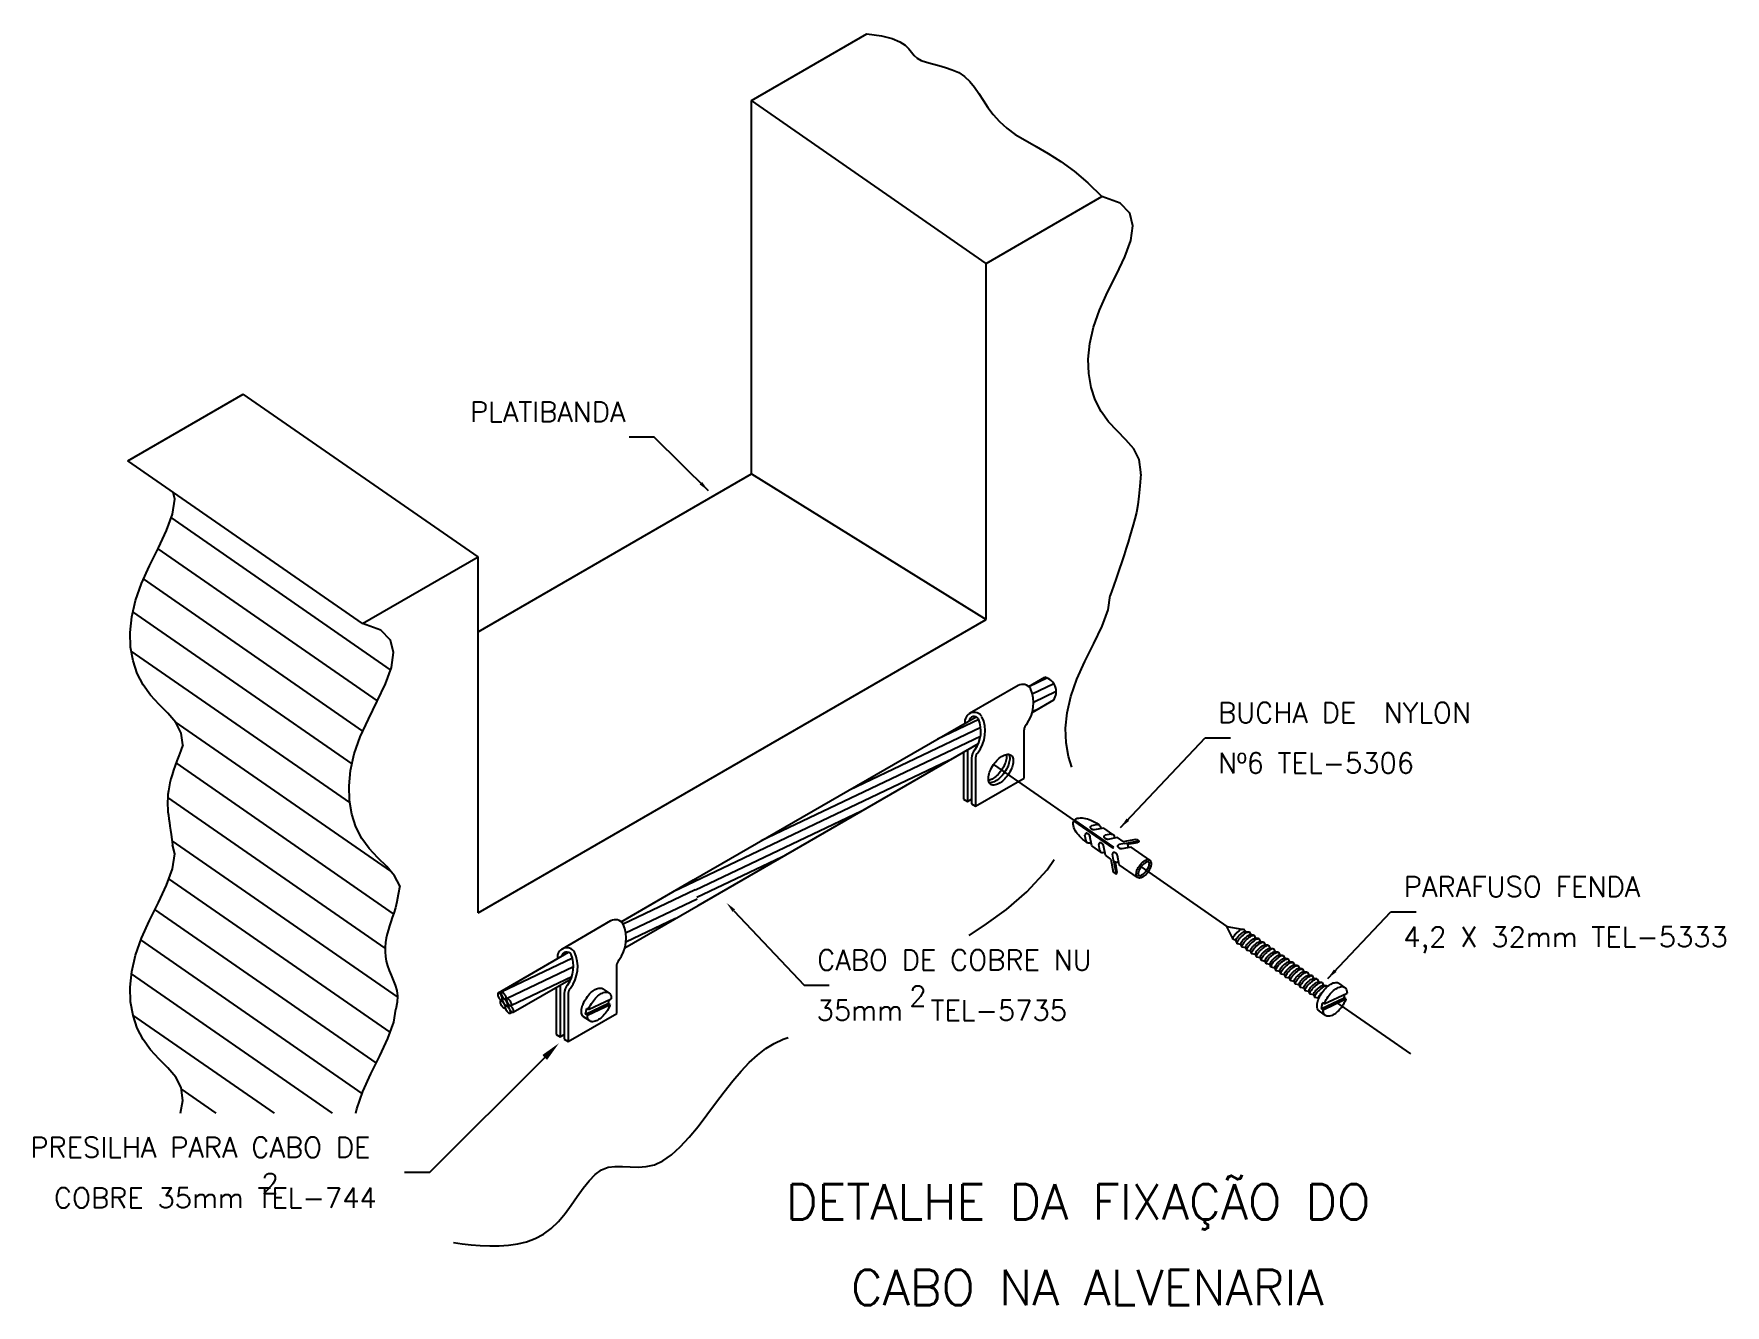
# Model space of a CAD drawing. Header units: millimetres. Extents: x -5948.8 to -5932, y -4702.7 to -4690.
import ezdxf
from ezdxf.enums import TextEntityAlignment as Align

# ---------------------------------------------------------------- set-up
doc = ezdxf.new("R2010")
doc.units = ezdxf.units.MM
doc.header["$LTSCALE"] = 10
doc.linetypes.add('DASHDOT', pattern=[1, 0.5, -0.25, 0, -0.25])
doc.layers.add('Termotécnica', color=7, linetype='Continuous')
doc.styles.add('r140', font='romans.shx')
doc.styles.add('r80', font='romans.shx')

msp = doc.modelspace()

# ---------------------------------------------------------------- linework, layer by layer
at = {"layer": 'Termotécnica', "color": 2}
for p, q in [((-5941.66, -4690.696), (-5940.512, -4690.033)), ((-5939.328, -4692.312), (-5941.66, -4690.696)), ((-5941.66, -4694.402), (-5941.66, -4690.696)), ((-5939.328, -4692.312), (-5938.18, -4691.649)), ((-5939.328, -4695.848), (-5939.328, -4692.312)), ((-5947.854, -4694.271), (-5946.706, -4693.609)), ((-5944.374, -4695.225), (-5946.706, -4693.609)), ((-5942.625, -4694.037), (-5942.875, -4694.037)), ((-5942.087, -4694.57), (-5942.625, -4694.037)), ((-5945.522, -4695.888), (-5947.854, -4694.271)), ((-5944.374, -4695.969), (-5941.66, -4694.402)), ((-5941.66, -4694.402), (-5939.328, -4695.848)), ((-5945.522, -4695.888), (-5944.374, -4695.225)), ((-5944.374, -4698.761), (-5944.374, -4695.225)), ((-5944.374, -4698.761), (-5939.328, -4695.848)), ((-5939.012, -4696.504), (-5939.494, -4696.782)), ((-5938.906, -4696.513), (-5938.745, -4696.42)), ((-5938.871, -4696.771), (-5938.657, -4696.647)), ((-5942.235, -4698.434), (-5939.429, -4696.815)), ((-5942.189, -4698.687), (-5939.405, -4697.079)), ((-5938.952, -4697.422), (-5938.952, -4696.942)), ((-5937.993, -4697.913), (-5937.152, -4697.023)), ((-5937.152, -4697.023), (-5936.902, -4697.023)), ((-5939.554, -4697.164), (-5939.554, -4697.631)), ((-5939.514, -4697.141), (-5939.514, -4697.655)), ((-5939.474, -4697.225), (-5939.474, -4697.678)), ((-5939.434, -4697.22), (-5939.434, -4697.701)), ((-5939.434, -4697.701), (-5938.952, -4697.422)), ((-5939.554, -4697.631), (-5939.514, -4697.655)), ((-5939.514, -4697.655), (-5939.474, -4697.631)), ((-5939.474, -4697.678), (-5939.434, -4697.701)), ((-5938.458, -4697.849), (-5938.071, -4698.117)), ((-5938.451, -4697.839), (-5938.064, -4698.108)), ((-5938.221, -4697.884), (-5938.282, -4697.895)), ((-5938.16, -4697.92), (-5938.255, -4697.937)), ((-5938.069, -4697.983), (-5938.16, -4697.92)), ((-5938.336, -4698.049), (-5938.347, -4697.988)), ((-5938.28, -4698.094), (-5938.298, -4697.999)), ((-5938.19, -4698.157), (-5938.28, -4698.094)), ((-5938.2, -4698.143), (-5938.211, -4698.083)), ((-5938.145, -4698.188), (-5938.162, -4698.093)), ((-5938.086, -4697.978), (-5938.146, -4697.989)), ((-5938.024, -4698.014), (-5938.119, -4698.031)), ((-5937.969, -4698.052), (-5938.024, -4698.014)), ((-5937.95, -4698.072), (-5938.01, -4698.083)), ((-5937.969, -4698.052), (-5937.838, -4698.028)), ((-5937.95, -4698.072), (-5937.811, -4698.047)), ((-5937.929, -4698.08), (-5937.824, -4698.061)), ((-5937.838, -4698.028), (-5937.811, -4698.047)), ((-5938.09, -4698.226), (-5938.145, -4698.188)), ((-5938.09, -4698.226), (-5938.066, -4698.357)), ((-5938.064, -4698.237), (-5938.075, -4698.177)), ((-5938.071, -4698.117), (-5938.064, -4698.108)), ((-5938.064, -4698.237), (-5938.039, -4698.376)), ((-5938.049, -4698.253), (-5938.03, -4698.359)), ((-5938.008, -4698.283), (-5938.025, -4698.19)), ((-5937.887, -4698.109), (-5937.98, -4698.125)), ((-5937.704, -4698.236), (-5937.887, -4698.109)), ((-5938.066, -4698.357), (-5938.039, -4698.376)), ((-5937.824, -4698.41), (-5938.008, -4698.283)), ((-5942.953, -4698.849), (-5942.235, -4698.434)), ((-5942.917, -4699.107), (-5942.189, -4698.687)), ((-5941.834, -4698.739), (-5941.136, -4699.479)), ((-5935.935, -4699.412), (-5935.309, -4698.75)), ((-5935.309, -4698.75), (-5935.059, -4698.75)), ((-5943.058, -4698.841), (-5943.54, -4699.12)), ((-5936.938, -4698.896), (-5936.788, -4698.923)), ((-5936.88, -4699.015), (-5936.938, -4698.896)), ((-5936.756, -4698.944), (-5936.773, -4698.923)), ((-5936.849, -4699.036), (-5936.878, -4699.022)), ((-5936.837, -4699.062), (-5936.847, -4699.041)), ((-5936.798, -4699.075), (-5936.835, -4699.067)), ((-5936.789, -4699.095), (-5936.798, -4699.075)), ((-5936.749, -4699.108), (-5936.787, -4699.101)), ((-5936.747, -4698.946), (-5936.724, -4698.95)), ((-5936.697, -4698.98), (-5936.712, -4698.952)), ((-5936.673, -4698.983), (-5936.697, -4698.98)), ((-5936.649, -4699.014), (-5936.664, -4698.985)), ((-5936.625, -4699.016), (-5936.649, -4699.014)), ((-5936.601, -4699.047), (-5936.616, -4699.019)), ((-5936.576, -4699.05), (-5936.601, -4699.047)), ((-5936.553, -4699.081), (-5936.568, -4699.052)), ((-5936.528, -4699.083), (-5936.553, -4699.081)), ((-5936.505, -4699.114), (-5936.52, -4699.086)), ((-5944.173, -4699.554), (-5943.477, -4699.152)), ((-5936.741, -4699.128), (-5936.749, -4699.108)), ((-5936.701, -4699.142), (-5936.738, -4699.134)), ((-5936.692, -4699.161), (-5936.701, -4699.142)), ((-5936.653, -4699.175), (-5936.69, -4699.168)), ((-5936.644, -4699.195), (-5936.653, -4699.175)), ((-5936.605, -4699.208), (-5936.642, -4699.201)), ((-5936.596, -4699.228), (-5936.605, -4699.208)), ((-5936.557, -4699.242), (-5936.594, -4699.234)), ((-5936.548, -4699.262), (-5936.557, -4699.242)), ((-5936.508, -4699.275), (-5936.546, -4699.268)), ((-5936.48, -4699.117), (-5936.505, -4699.114)), ((-5936.456, -4699.147), (-5936.471, -4699.119)), ((-5936.432, -4699.15), (-5936.456, -4699.147)), ((-5936.408, -4699.181), (-5936.423, -4699.152)), ((-5936.384, -4699.183), (-5936.408, -4699.181)), ((-5936.36, -4699.214), (-5936.375, -4699.186)), ((-5936.335, -4699.217), (-5936.36, -4699.214)), ((-5936.312, -4699.248), (-5936.327, -4699.219)), ((-5936.287, -4699.25), (-5936.312, -4699.248)), ((-5936.264, -4699.281), (-5936.279, -4699.253)), ((-5944.026, -4699.747), (-5943.451, -4699.415)), ((-5942.998, -4699.76), (-5942.998, -4699.279)), ((-5936.5, -4699.295), (-5936.508, -4699.275)), ((-5936.46, -4699.309), (-5936.497, -4699.301)), ((-5936.452, -4699.328), (-5936.46, -4699.309)), ((-5936.412, -4699.342), (-5936.449, -4699.335)), ((-5936.403, -4699.362), (-5936.412, -4699.342)), ((-5936.364, -4699.375), (-5936.401, -4699.368)), ((-5936.355, -4699.395), (-5936.364, -4699.375)), ((-5936.316, -4699.409), (-5936.353, -4699.401)), ((-5936.307, -4699.429), (-5936.316, -4699.409)), ((-5936.268, -4699.442), (-5936.305, -4699.435)), ((-5936.239, -4699.284), (-5936.264, -4699.281)), ((-5936.215, -4699.314), (-5936.23, -4699.286)), ((-5936.191, -4699.317), (-5936.215, -4699.314)), ((-5936.167, -4699.348), (-5936.182, -4699.319)), ((-5936.143, -4699.35), (-5936.167, -4699.348)), ((-5936.119, -4699.381), (-5936.134, -4699.353)), ((-5936.094, -4699.384), (-5936.119, -4699.381)), ((-5936.071, -4699.415), (-5936.086, -4699.386)), ((-5936.046, -4699.417), (-5936.071, -4699.415)), ((-5936.023, -4699.448), (-5936.038, -4699.42)), ((-5944.129, -4699.612), (-5944.121, -4699.608)), ((-5943.6, -4699.501), (-5943.6, -4699.969)), ((-5943.56, -4699.478), (-5943.56, -4699.992)), ((-5943.52, -4699.562), (-5943.52, -4700.015)), ((-5943.48, -4699.557), (-5943.48, -4700.038)), ((-5943.073, -4699.556), (-5943.133, -4699.515)), ((-5941.136, -4699.479), (-5940.886, -4699.479)), ((-5936.259, -4699.462), (-5936.268, -4699.442)), ((-5936.219, -4699.476), (-5936.256, -4699.468)), ((-5936.211, -4699.495), (-5936.219, -4699.476)), ((-5936.171, -4699.509), (-5936.208, -4699.502)), ((-5936.162, -4699.529), (-5936.171, -4699.509)), ((-5936.123, -4699.542), (-5936.16, -4699.535)), ((-5936.114, -4699.562), (-5936.123, -4699.542)), ((-5936.075, -4699.576), (-5936.112, -4699.568)), ((-5936.066, -4699.596), (-5936.075, -4699.576)), ((-5936.027, -4699.609), (-5936.064, -4699.602)), ((-5935.998, -4699.451), (-5936.023, -4699.448)), ((-5935.999, -4699.71), (-5935.773, -4699.603)), ((-5935.974, -4699.481), (-5935.989, -4699.453)), ((-5935.95, -4699.484), (-5935.974, -4699.481)), ((-5935.971, -4699.665), (-5935.745, -4699.558)), ((-5935.767, -4699.501), (-5935.826, -4699.46)), ((-5935.773, -4699.603), (-5935.766, -4699.568)), ((-5935.755, -4699.615), (-5935.773, -4699.603)), ((-5944.152, -4699.635), (-5944.144, -4699.63)), ((-5944.135, -4699.625), (-5944.133, -4699.624)), ((-5944.116, -4699.614), (-5944.115, -4699.613)), ((-5944.101, -4699.685), (-5944.095, -4699.682)), ((-5944.099, -4699.618), (-5944.089, -4699.613)), ((-5944.084, -4699.683), (-5944.068, -4699.673)), ((-5944.056, -4699.756), (-5944.038, -4699.745)), ((-5943.48, -4700.038), (-5942.998, -4699.76)), ((-5943.306, -4699.765), (-5943.079, -4699.658)), ((-5943.306, -4699.765), (-5943.295, -4699.708)), ((-5943.289, -4699.777), (-5943.306, -4699.765)), ((-5943.278, -4699.72), (-5943.295, -4699.708)), ((-5943.289, -4699.777), (-5943.062, -4699.67)), ((-5943.278, -4699.72), (-5943.051, -4699.613)), ((-5943.079, -4699.658), (-5943.073, -4699.623)), ((-5943.062, -4699.67), (-5943.079, -4699.658)), ((-5935.96, -4699.779), (-5936.019, -4699.738)), ((-5935.999, -4699.71), (-5935.988, -4699.653)), ((-5935.982, -4699.722), (-5935.999, -4699.71)), ((-5935.971, -4699.665), (-5935.988, -4699.653)), ((-5935.982, -4699.722), (-5935.755, -4699.615)), ((-5943.266, -4699.834), (-5943.326, -4699.793)), ((-5943.6, -4699.969), (-5943.56, -4699.992)), ((-5943.56, -4699.992), (-5943.52, -4699.969)), ((-5943.52, -4700.015), (-5943.48, -4700.038)), ((-5944.856, -4701.339), (-5943.712, -4700.196)), ((-5944.856, -4701.339), (-5945.106, -4701.339))]:
    msp.add_line(p, q, dxfattribs=at)
at = {"layer": 'Termotécnica', "color": 1}
for p, q in [((-5945.243, -4696.346), (-5947.421, -4694.836)), ((-5945.374, -4696.655), (-5947.553, -4695.145)), ((-5945.518, -4696.956), (-5947.697, -4695.445)), ((-5945.626, -4697.281), (-5947.802, -4695.773)), ((-5945.648, -4697.666), (-5947.818, -4696.162)), ((-5938.721, -4696.428), (-5938.904, -4696.515)), ((-5938.655, -4696.486), (-5938.87, -4696.588)), ((-5938.632, -4696.564), (-5938.859, -4696.671)), ((-5938.826, -4696.745), (-5938.87, -4696.766)), ((-5945.242, -4698.348), (-5947.381, -4696.865)), ((-5939.382, -4696.921), (-5940.687, -4697.541)), ((-5939.402, -4696.841), (-5939.813, -4697.036)), ((-5939.385, -4697.011), (-5941.562, -4698.046)), ((-5939.7, -4697.249), (-5942.436, -4698.551)), ((-5945.213, -4698.769), (-5947.372, -4697.271)), ((-5945.297, -4699.111), (-5947.456, -4697.614)), ((-5940.574, -4697.754), (-5942.216, -4698.535)), ((-5945.175, -4699.595), (-5947.413, -4698.044)), ((-5941.358, -4698.207), (-5942.203, -4698.609)), ((-5945.247, -4699.946), (-5947.445, -4698.422)), ((-5942.217, -4698.533), (-5942.933, -4698.873)), ((-5945.385, -4700.25), (-5947.583, -4698.726)), ((-5942.2, -4698.624), (-5942.909, -4698.961)), ((-5942.415, -4698.817), (-5942.907, -4699.051)), ((-5945.526, -4700.553), (-5947.724, -4699.029)), ((-5943.437, -4699.212), (-5944.144, -4699.548)), ((-5945.82, -4700.749), (-5947.816, -4699.366)), ((-5943.427, -4699.298), (-5944.086, -4699.612)), ((-5943.443, -4699.396), (-5944.041, -4699.68)), ((-5946.397, -4700.749), (-5947.802, -4699.775)), ((-5946.975, -4700.749), (-5947.322, -4700.509))]:
    msp.add_line(p, q, dxfattribs=at)
at = {"layer": 'Termotécnica', "color": 1, "linetype": 'DASHDOT'}
for p, q in [((-5939.256, -4697.289), (-5938.455, -4697.844)), ((-5937.79, -4698.305), (-5936.938, -4698.896)), ((-5935.858, -4699.644), (-5935.116, -4700.159))]:
    msp.add_line(p, q, dxfattribs=at)
at = {"layer": 'Termotécnica', "color": 2}
for points in [[(-5940.512, -4690.033), (-5940.368, -4690.053), (-5940.261, -4690.08), (-5940.186, -4690.111), (-5940.133, -4690.145), (-5940.097, -4690.181), (-5940.071, -4690.215), (-5940.045, -4690.247), (-5940.015, -4690.275), (-5939.973, -4690.297), (-5939.921, -4690.315), (-5939.862, -4690.331), (-5939.798, -4690.348), (-5939.731, -4690.366), (-5939.665, -4690.389), (-5939.601, -4690.418), (-5939.543, -4690.457), (-5939.492, -4690.505), (-5939.445, -4690.562), (-5939.402, -4690.625), (-5939.358, -4690.693), (-5939.311, -4690.764), (-5939.258, -4690.835), (-5939.197, -4690.904), (-5939.124, -4690.97), (-5939.039, -4691.031), (-5938.941, -4691.09), (-5938.832, -4691.152), (-5938.714, -4691.221), (-5938.588, -4691.301), (-5938.456, -4691.396), (-5938.32, -4691.511), (-5938.18, -4691.649)], [(-5937.794, -4694.404), (-5937.791, -4694.386), (-5937.808, -4694.259), (-5937.862, -4694.154), (-5937.94, -4694.063), (-5938.028, -4693.976), (-5938.114, -4693.885), (-5938.187, -4693.783), (-5938.245, -4693.668), (-5938.287, -4693.543), (-5938.31, -4693.407), (-5938.314, -4693.262), (-5938.299, -4693.108), (-5938.262, -4692.945), (-5938.203, -4692.775), (-5938.123, -4692.598), (-5938.034, -4692.421), (-5937.953, -4692.248), (-5937.893, -4692.086), (-5937.871, -4691.939), (-5937.901, -4691.813), (-5937.999, -4691.715), (-5938.18, -4691.649)], [(-5937.794, -4694.404), (-5937.802, -4694.523), (-5937.812, -4694.624), (-5937.823, -4694.71), (-5937.837, -4694.785), (-5937.851, -4694.85), (-5937.867, -4694.909), (-5937.884, -4694.965), (-5937.901, -4695.021), (-5937.919, -4695.079), (-5937.939, -4695.141), (-5937.959, -4695.206), (-5937.981, -4695.276), (-5938.006, -4695.351), (-5938.033, -4695.431), (-5938.063, -4695.516), (-5938.097, -4695.608)], [(-5947.307, -4697.092), (-5947.323, -4696.975), (-5947.377, -4696.87), (-5947.455, -4696.778), (-5947.543, -4696.691), (-5947.629, -4696.6), (-5947.702, -4696.498), (-5947.76, -4696.384), (-5947.801, -4696.259), (-5947.825, -4696.123), (-5947.829, -4695.977), (-5947.814, -4695.823), (-5947.777, -4695.66), (-5947.717, -4695.49), (-5947.637, -4695.314), (-5947.549, -4695.136), (-5947.468, -4694.964), (-5947.408, -4694.801), (-5947.386, -4694.654), (-5947.403, -4694.584)], [(-5938.477, -4697.313), (-5938.511, -4697.209), (-5938.535, -4697.074), (-5938.539, -4696.928), (-5938.524, -4696.774), (-5938.487, -4696.611), (-5938.427, -4696.441), (-5938.347, -4696.264), (-5938.259, -4696.087), (-5938.178, -4695.914), (-5938.118, -4695.752), (-5938.097, -4695.608)], [(-5945.153, -4698.493), (-5945.204, -4698.393), (-5945.281, -4698.301), (-5945.369, -4698.214), (-5945.456, -4698.123), (-5945.529, -4698.021), (-5945.587, -4697.907), (-5945.628, -4697.782), (-5945.652, -4697.646), (-5945.656, -4697.5), (-5945.641, -4697.346), (-5945.604, -4697.183), (-5945.544, -4697.013), (-5945.464, -4696.837), (-5945.376, -4696.659), (-5945.295, -4696.487), (-5945.235, -4696.324), (-5945.213, -4696.177), (-5945.243, -4696.052), (-5945.341, -4695.953), (-5945.522, -4695.888)], [(-5947.307, -4697.092), (-5947.327, -4697.148), (-5947.347, -4697.201), (-5947.365, -4697.251), (-5947.382, -4697.299), (-5947.398, -4697.345), (-5947.412, -4697.389), (-5947.425, -4697.431), (-5947.435, -4697.471), (-5947.443, -4697.51), (-5947.45, -4697.548), (-5947.454, -4697.585), (-5947.457, -4697.621), (-5947.458, -4697.656), (-5947.458, -4697.69), (-5947.456, -4697.725), (-5947.454, -4697.758), (-5947.45, -4697.792), (-5947.445, -4697.827), (-5947.44, -4697.862), (-5947.434, -4697.9), (-5947.428, -4697.94), (-5947.421, -4697.984), (-5947.415, -4698.032), (-5947.408, -4698.085)], [(-5938.251, -4697.937), (-5938.254, -4697.937), (-5938.256, -4697.937), (-5938.258, -4697.937), (-5938.26, -4697.937), (-5938.262, -4697.937), (-5938.263, -4697.936), (-5938.264, -4697.936), (-5938.265, -4697.936), (-5938.267, -4697.936), (-5938.267, -4697.935), (-5938.268, -4697.935), (-5938.269, -4697.935), (-5938.27, -4697.935), (-5938.271, -4697.934), (-5938.271, -4697.934), (-5938.272, -4697.934), (-5938.273, -4697.933), (-5938.274, -4697.933), (-5938.275, -4697.933), (-5938.275, -4697.932), (-5938.276, -4697.932), (-5938.277, -4697.931), (-5938.278, -4697.931), (-5938.279, -4697.93), (-5938.279, -4697.929), (-5938.28, -4697.929), (-5938.281, -4697.928), (-5938.282, -4697.928), (-5938.283, -4697.927), (-5938.283, -4697.926), (-5938.284, -4697.925), (-5938.285, -4697.925), (-5938.285, -4697.924), (-5938.286, -4697.923), (-5938.287, -4697.923), (-5938.287, -4697.922), (-5938.288, -4697.921), (-5938.289, -4697.921), (-5938.289, -4697.92), (-5938.29, -4697.92), (-5938.29, -4697.919), (-5938.291, -4697.918), (-5938.291, -4697.917), (-5938.292, -4697.917), (-5938.292, -4697.916), (-5938.292, -4697.915), (-5938.293, -4697.915), (-5938.293, -4697.914), (-5938.293, -4697.913), (-5938.293, -4697.913), (-5938.293, -4697.912), (-5938.293, -4697.912), (-5938.293, -4697.911), (-5938.293, -4697.91), (-5938.293, -4697.91), (-5938.293, -4697.909), (-5938.293, -4697.909), (-5938.293, -4697.908), (-5938.293, -4697.908), (-5938.292, -4697.907), (-5938.292, -4697.906), (-5938.292, -4697.906), (-5938.291, -4697.905), (-5938.291, -4697.904), (-5938.29, -4697.903), (-5938.29, -4697.902), (-5938.289, -4697.901), (-5938.288, -4697.9), (-5938.287, -4697.899), (-5938.286, -4697.898), (-5938.284, -4697.896), (-5938.282, -4697.895)], [(-5947.33, -4700.749), (-5947.305, -4700.623), (-5947.323, -4700.496), (-5947.377, -4700.391), (-5947.455, -4700.299), (-5947.543, -4700.212), (-5947.629, -4700.121), (-5947.702, -4700.019), (-5947.76, -4699.905), (-5947.801, -4699.78), (-5947.825, -4699.644), (-5947.829, -4699.499), (-5947.814, -4699.344), (-5947.777, -4699.181), (-5947.717, -4699.011), (-5947.637, -4698.835), (-5947.549, -4698.658), (-5947.468, -4698.485), (-5947.408, -4698.322), (-5947.386, -4698.175), (-5947.408, -4698.085)], [(-5938.296, -4698.002), (-5938.297, -4697.999), (-5938.298, -4697.997), (-5938.299, -4697.996), (-5938.3, -4697.994), (-5938.3, -4697.993), (-5938.301, -4697.991), (-5938.302, -4697.99), (-5938.302, -4697.989), (-5938.303, -4697.988), (-5938.304, -4697.987), (-5938.304, -4697.987), (-5938.305, -4697.986), (-5938.305, -4697.985), (-5938.306, -4697.985), (-5938.306, -4697.984), (-5938.307, -4697.984), (-5938.307, -4697.983), (-5938.308, -4697.982), (-5938.309, -4697.982), (-5938.309, -4697.981), (-5938.31, -4697.981), (-5938.311, -4697.98), (-5938.312, -4697.979), (-5938.312, -4697.979), (-5938.313, -4697.978), (-5938.314, -4697.978), (-5938.315, -4697.977), (-5938.316, -4697.977), (-5938.317, -4697.976), (-5938.318, -4697.976), (-5938.319, -4697.975), (-5938.32, -4697.975), (-5938.32, -4697.975), (-5938.321, -4697.974), (-5938.322, -4697.974), (-5938.323, -4697.973), (-5938.324, -4697.973), (-5938.325, -4697.973), (-5938.325, -4697.972), (-5938.326, -4697.972), (-5938.327, -4697.972), (-5938.328, -4697.972), (-5938.329, -4697.972), (-5938.33, -4697.971), (-5938.33, -4697.971), (-5938.331, -4697.971), (-5938.332, -4697.971), (-5938.332, -4697.971), (-5938.333, -4697.971), (-5938.334, -4697.971), (-5938.334, -4697.971), (-5938.335, -4697.972), (-5938.336, -4697.972), (-5938.336, -4697.972), (-5938.337, -4697.972), (-5938.337, -4697.973), (-5938.338, -4697.973), (-5938.338, -4697.973), (-5938.339, -4697.974), (-5938.339, -4697.974), (-5938.339, -4697.975), (-5938.34, -4697.975), (-5938.341, -4697.976), (-5938.341, -4697.976), (-5938.342, -4697.977), (-5938.342, -4697.978), (-5938.343, -4697.979), (-5938.344, -4697.98), (-5938.345, -4697.982), (-5938.345, -4697.984), (-5938.346, -4697.986), (-5938.347, -4697.988)], [(-5938.16, -4698.096), (-5938.161, -4698.094), (-5938.162, -4698.092), (-5938.163, -4698.09), (-5938.164, -4698.088), (-5938.165, -4698.087), (-5938.165, -4698.085), (-5938.166, -4698.084), (-5938.167, -4698.083), (-5938.167, -4698.082), (-5938.168, -4698.082), (-5938.168, -4698.081), (-5938.169, -4698.08), (-5938.169, -4698.08), (-5938.17, -4698.079), (-5938.17, -4698.078), (-5938.171, -4698.078), (-5938.172, -4698.077), (-5938.172, -4698.077), (-5938.173, -4698.076), (-5938.174, -4698.075), (-5938.174, -4698.075), (-5938.175, -4698.074), (-5938.176, -4698.074), (-5938.177, -4698.073), (-5938.178, -4698.072), (-5938.178, -4698.072), (-5938.179, -4698.071), (-5938.18, -4698.071), (-5938.181, -4698.071), (-5938.182, -4698.07), (-5938.183, -4698.07), (-5938.184, -4698.069), (-5938.185, -4698.069), (-5938.186, -4698.068), (-5938.186, -4698.068), (-5938.187, -4698.068), (-5938.188, -4698.067), (-5938.189, -4698.067), (-5938.19, -4698.067), (-5938.19, -4698.066), (-5938.191, -4698.066), (-5938.192, -4698.066), (-5938.193, -4698.066), (-5938.194, -4698.065), (-5938.194, -4698.065), (-5938.195, -4698.065), (-5938.196, -4698.065), (-5938.197, -4698.065), (-5938.197, -4698.065), (-5938.198, -4698.065), (-5938.199, -4698.066), (-5938.199, -4698.066), (-5938.2, -4698.066), (-5938.2, -4698.066), (-5938.201, -4698.066), (-5938.201, -4698.067), (-5938.202, -4698.067), (-5938.202, -4698.067), (-5938.203, -4698.068), (-5938.203, -4698.068), (-5938.204, -4698.069), (-5938.204, -4698.069), (-5938.205, -4698.07), (-5938.205, -4698.071), (-5938.206, -4698.071), (-5938.207, -4698.072), (-5938.207, -4698.073), (-5938.208, -4698.075), (-5938.209, -4698.076), (-5938.209, -4698.078), (-5938.21, -4698.08), (-5938.211, -4698.083)], [(-5938.116, -4698.031), (-5938.118, -4698.031), (-5938.12, -4698.031), (-5938.122, -4698.031), (-5938.124, -4698.031), (-5938.126, -4698.031), (-5938.127, -4698.03), (-5938.129, -4698.03), (-5938.13, -4698.03), (-5938.131, -4698.03), (-5938.132, -4698.03), (-5938.133, -4698.029), (-5938.133, -4698.029), (-5938.134, -4698.029), (-5938.135, -4698.029), (-5938.136, -4698.028), (-5938.136, -4698.028), (-5938.137, -4698.028), (-5938.138, -4698.027), (-5938.139, -4698.027), (-5938.14, -4698.026), (-5938.14, -4698.026), (-5938.141, -4698.025), (-5938.142, -4698.025), (-5938.143, -4698.024), (-5938.144, -4698.024), (-5938.144, -4698.023), (-5938.145, -4698.022), (-5938.146, -4698.022), (-5938.147, -4698.021), (-5938.147, -4698.02), (-5938.148, -4698.02), (-5938.149, -4698.019), (-5938.15, -4698.018), (-5938.15, -4698.018), (-5938.151, -4698.017), (-5938.152, -4698.016), (-5938.152, -4698.016), (-5938.153, -4698.015), (-5938.153, -4698.014), (-5938.154, -4698.014), (-5938.155, -4698.013), (-5938.155, -4698.012), (-5938.155, -4698.012), (-5938.156, -4698.011), (-5938.156, -4698.01), (-5938.157, -4698.01), (-5938.157, -4698.009), (-5938.157, -4698.008), (-5938.157, -4698.008), (-5938.157, -4698.007), (-5938.157, -4698.006), (-5938.158, -4698.006), (-5938.158, -4698.005), (-5938.158, -4698.004), (-5938.157, -4698.004), (-5938.157, -4698.003), (-5938.157, -4698.003), (-5938.157, -4698.002), (-5938.157, -4698.002), (-5938.157, -4698.001), (-5938.156, -4698), (-5938.156, -4698), (-5938.156, -4697.999), (-5938.155, -4697.998), (-5938.155, -4697.997), (-5938.154, -4697.996), (-5938.153, -4697.995), (-5938.152, -4697.994), (-5938.151, -4697.993), (-5938.15, -4697.992), (-5938.148, -4697.99), (-5938.146, -4697.989)], [(-5937.98, -4698.125), (-5937.982, -4698.125), (-5937.985, -4698.125), (-5937.987, -4698.125), (-5937.988, -4698.125), (-5937.99, -4698.125), (-5937.991, -4698.125), (-5937.993, -4698.124), (-5937.994, -4698.124), (-5937.995, -4698.124), (-5937.996, -4698.124), (-5937.997, -4698.124), (-5937.998, -4698.123), (-5937.998, -4698.123), (-5937.999, -4698.123), (-5938, -4698.122), (-5938.001, -4698.122), (-5938.001, -4698.122), (-5938.002, -4698.121), (-5938.003, -4698.121), (-5938.004, -4698.12), (-5938.005, -4698.12), (-5938.005, -4698.119), (-5938.006, -4698.119), (-5938.007, -4698.118), (-5938.008, -4698.118), (-5938.009, -4698.117), (-5938.009, -4698.116), (-5938.01, -4698.116), (-5938.011, -4698.115), (-5938.012, -4698.114), (-5938.012, -4698.114), (-5938.013, -4698.113), (-5938.014, -4698.112), (-5938.015, -4698.112), (-5938.015, -4698.111), (-5938.016, -4698.11), (-5938.016, -4698.11), (-5938.017, -4698.109), (-5938.018, -4698.108), (-5938.018, -4698.108), (-5938.019, -4698.107), (-5938.019, -4698.106), (-5938.02, -4698.106), (-5938.02, -4698.105), (-5938.02, -4698.104), (-5938.021, -4698.104), (-5938.021, -4698.103), (-5938.021, -4698.102), (-5938.021, -4698.102), (-5938.022, -4698.101), (-5938.022, -4698.1), (-5938.022, -4698.1), (-5938.022, -4698.099), (-5938.022, -4698.099), (-5938.022, -4698.098), (-5938.022, -4698.097), (-5938.021, -4698.097), (-5938.021, -4698.096), (-5938.021, -4698.096), (-5938.021, -4698.095), (-5938.021, -4698.095), (-5938.02, -4698.094), (-5938.02, -4698.093), (-5938.019, -4698.092), (-5938.019, -4698.092), (-5938.018, -4698.091), (-5938.018, -4698.09), (-5938.017, -4698.088), (-5938.015, -4698.087), (-5938.014, -4698.086), (-5938.012, -4698.085), (-5938.01, -4698.083)], [(-5937.811, -4698.047), (-5937.812, -4698.052), (-5937.817, -4698.058), (-5937.824, -4698.061)], [(-5939.498, -4698.986), (-5939.325, -4698.869), (-5939.126, -4698.726), (-5938.923, -4698.552), (-5938.724, -4698.335), (-5938.653, -4698.232)], [(-5938.025, -4698.19), (-5938.026, -4698.188), (-5938.027, -4698.186), (-5938.027, -4698.184), (-5938.028, -4698.182), (-5938.029, -4698.181), (-5938.03, -4698.18), (-5938.03, -4698.178), (-5938.031, -4698.177), (-5938.031, -4698.177), (-5938.032, -4698.176), (-5938.032, -4698.175), (-5938.033, -4698.174), (-5938.034, -4698.174), (-5938.034, -4698.173), (-5938.035, -4698.172), (-5938.035, -4698.172), (-5938.036, -4698.171), (-5938.036, -4698.171), (-5938.037, -4698.17), (-5938.038, -4698.169), (-5938.039, -4698.169), (-5938.039, -4698.168), (-5938.04, -4698.168), (-5938.041, -4698.167), (-5938.042, -4698.167), (-5938.043, -4698.166), (-5938.043, -4698.166), (-5938.044, -4698.165), (-5938.045, -4698.165), (-5938.046, -4698.164), (-5938.047, -4698.164), (-5938.048, -4698.163), (-5938.049, -4698.163), (-5938.05, -4698.162), (-5938.051, -4698.162), (-5938.051, -4698.162), (-5938.052, -4698.161), (-5938.053, -4698.161), (-5938.054, -4698.161), (-5938.055, -4698.16), (-5938.056, -4698.16), (-5938.056, -4698.16), (-5938.057, -4698.16), (-5938.058, -4698.16), (-5938.059, -4698.16), (-5938.059, -4698.159), (-5938.06, -4698.159), (-5938.061, -4698.159), (-5938.062, -4698.16), (-5938.062, -4698.16), (-5938.063, -4698.16), (-5938.063, -4698.16), (-5938.064, -4698.16), (-5938.065, -4698.16), (-5938.065, -4698.161), (-5938.066, -4698.161), (-5938.066, -4698.161), (-5938.066, -4698.162), (-5938.067, -4698.162), (-5938.067, -4698.162), (-5938.068, -4698.163), (-5938.068, -4698.163), (-5938.069, -4698.164), (-5938.069, -4698.165), (-5938.07, -4698.165), (-5938.071, -4698.166), (-5938.072, -4698.167), (-5938.072, -4698.169), (-5938.073, -4698.17), (-5938.074, -4698.172), (-5938.074, -4698.174), (-5938.075, -4698.177)], [(-5938.039, -4698.376), (-5938.035, -4698.373), (-5938.031, -4698.366), (-5938.03, -4698.359)], [(-5945.153, -4698.493), (-5945.167, -4698.578), (-5945.181, -4698.65), (-5945.196, -4698.711), (-5945.211, -4698.763), (-5945.226, -4698.808), (-5945.24, -4698.849), (-5945.253, -4698.888), (-5945.265, -4698.927), (-5945.276, -4698.968), (-5945.286, -4699.011), (-5945.293, -4699.055), (-5945.297, -4699.101), (-5945.297, -4699.147), (-5945.294, -4699.194), (-5945.287, -4699.241), (-5945.274, -4699.288), (-5945.257, -4699.334), (-5945.236, -4699.38), (-5945.216, -4699.428), (-5945.197, -4699.478), (-5945.182, -4699.53), (-5945.175, -4699.587), (-5945.177, -4699.649), (-5945.191, -4699.716)], [(-5945.589, -4700.749), (-5945.579, -4700.705), (-5945.519, -4700.535), (-5945.439, -4700.359), (-5945.351, -4700.181), (-5945.27, -4700.008), (-5945.21, -4699.846), (-5945.191, -4699.716)], [(-5944.618, -4702.034), (-5944.533, -4702.047), (-5944.443, -4702.057), (-5944.352, -4702.063), (-5944.259, -4702.067), (-5944.166, -4702.067), (-5944.073, -4702.06), (-5943.981, -4702.047), (-5943.892, -4702.026), (-5943.807, -4701.994), (-5943.725, -4701.951), (-5943.648, -4701.895), (-5943.577, -4701.826), (-5943.511, -4701.746), (-5943.449, -4701.662), (-5943.389, -4701.576), (-5943.33, -4701.494), (-5943.271, -4701.42), (-5943.211, -4701.358), (-5943.148, -4701.313), (-5943.082, -4701.287), (-5943.013, -4701.278), (-5942.94, -4701.278), (-5942.864, -4701.282), (-5942.786, -4701.284), (-5942.705, -4701.279), (-5942.623, -4701.261), (-5942.538, -4701.224), (-5942.452, -4701.164), (-5942.366, -4701.084), (-5942.278, -4700.988), (-5942.19, -4700.881), (-5942.103, -4700.767), (-5942.016, -4700.651), (-5941.93, -4700.537), (-5941.846, -4700.43), (-5941.763, -4700.333), (-5941.682, -4700.247), (-5941.6, -4700.173), (-5941.518, -4700.109), (-5941.434, -4700.057), (-5941.346, -4700.016), (-5941.295, -4699.999)]]:
    msp.add_lwpolyline(points, dxfattribs=at)
for points in [[(-5939.083, -4697.194, -0.174705), (-5939.064, -4697.22, -0.104203), (-5939.061, -4697.272, -0.064948), (-5939.076, -4697.327, -0.051099), (-5939.111, -4697.389, -0.051099), (-5939.157, -4697.444, -0.064948), (-5939.203, -4697.477, -0.104203), (-5939.253, -4697.492, -0.174705), (-5939.284, -4697.484, -0.174705), (-5939.302, -4697.458, -0.104203), (-5939.305, -4697.406, -0.064948), (-5939.29, -4697.352, -0.051099), (-5939.256, -4697.289, -0.051099), (-5939.209, -4697.234, -0.064948), (-5939.163, -4697.201, -0.104203), (-5939.113, -4697.186, -0.174705)], [(-5937.704, -4698.236, -0.174705), (-5937.693, -4698.252, -0.104203), (-5937.691, -4698.283, -0.064948), (-5937.7, -4698.315, -0.051099), (-5937.72, -4698.353, -0.051099), (-5937.748, -4698.386, -0.064948), (-5937.776, -4698.406, -0.104203), (-5937.806, -4698.415, -0.174705), (-5937.824, -4698.41, -0.174705), (-5937.835, -4698.394, -0.104203), (-5937.837, -4698.363, -0.064948), (-5937.828, -4698.331, -0.051099), (-5937.807, -4698.293, -0.051099), (-5937.779, -4698.26, -0.064948), (-5937.752, -4698.24, -0.104203), (-5937.722, -4698.231, -0.174705)], [(-5937.716, -4698.253, -0.174705), (-5937.713, -4698.257, -0.104203), (-5937.712, -4698.28, -0.064948), (-5937.719, -4698.307, -0.051099), (-5937.738, -4698.341, -0.051099), (-5937.763, -4698.37, -0.064948), (-5937.786, -4698.387, -0.104203), (-5937.808, -4698.394, -0.174705), (-5937.812, -4698.393, -0.174705), (-5937.815, -4698.389, -0.104203), (-5937.816, -4698.366, -0.064948), (-5937.809, -4698.339, -0.051099), (-5937.79, -4698.305, -0.051099), (-5937.765, -4698.276, -0.064948), (-5937.742, -4698.259, -0.104203), (-5937.72, -4698.252, -0.174705)], [(-5944.173, -4699.554, 0.207457), (-5944.177, -4699.558, 0.095933), (-5944.179, -4699.57, 0.052726), (-5944.177, -4699.583, 0.039847), (-5944.171, -4699.599, 0.039847), (-5944.163, -4699.614, 0.052726), (-5944.155, -4699.624, 0.095933), (-5944.145, -4699.63, 0.207457), (-5944.139, -4699.63, 0.207457), (-5944.135, -4699.626, 0.095933), (-5944.134, -4699.614, 0.052726), (-5944.136, -4699.601, 0.039847), (-5944.141, -4699.585, 0.039847), (-5944.15, -4699.57, 0.052726), (-5944.158, -4699.56, 0.095933), (-5944.168, -4699.554, 0.207457)], [(-5944.143, -4699.547, 0.207457), (-5944.146, -4699.552, 0.095933), (-5944.146, -4699.564, 0.052726), (-5944.142, -4699.576, 0.039847), (-5944.134, -4699.591, 0.039847), (-5944.124, -4699.605, 0.052726), (-5944.114, -4699.614, 0.095933), (-5944.103, -4699.619, 0.207457), (-5944.098, -4699.618, 0.207457), (-5944.095, -4699.613, 0.095933), (-5944.095, -4699.601, 0.052726), (-5944.099, -4699.589, 0.039847), (-5944.107, -4699.574, 0.039847), (-5944.117, -4699.56, 0.052726), (-5944.127, -4699.552, 0.095933), (-5944.137, -4699.547, 0.207457)], [(-5944.13, -4699.612, 0.207457), (-5944.133, -4699.617, 0.095933), (-5944.133, -4699.629, 0.052726), (-5944.129, -4699.641, 0.039847), (-5944.121, -4699.656, 0.039847), (-5944.11, -4699.67, 0.052726), (-5944.101, -4699.679, 0.095933), (-5944.09, -4699.684, 0.207457), (-5944.084, -4699.683, 0.207457), (-5944.081, -4699.678, 0.095933), (-5944.081, -4699.666, 0.052726), (-5944.085, -4699.654, 0.039847), (-5944.093, -4699.639, 0.039847), (-5944.104, -4699.625, 0.052726), (-5944.113, -4699.616, 0.095933), (-5944.124, -4699.611, 0.207457)], [(-5944.089, -4699.613, 0.207457), (-5944.092, -4699.618, 0.095933), (-5944.092, -4699.629, 0.052726), (-5944.088, -4699.642, 0.039847), (-5944.08, -4699.657, 0.039847), (-5944.07, -4699.671, 0.052726), (-5944.06, -4699.679, 0.095933), (-5944.05, -4699.684, 0.207457), (-5944.044, -4699.683, 0.207457), (-5944.041, -4699.679, 0.095933), (-5944.041, -4699.667, 0.052726), (-5944.045, -4699.655, 0.039847), (-5944.053, -4699.639, 0.039847), (-5944.063, -4699.626, 0.052726), (-5944.073, -4699.617, 0.095933), (-5944.084, -4699.612, 0.207457)]]:
    msp.add_lwpolyline(points, format="xyb", close=True, dxfattribs=at)
for points in [[(-5939.127, -4697.188, -0.076612), (-5939.127, -4697.227, -0.064948), (-5939.142, -4697.281, -0.051099), (-5939.177, -4697.344, -0.051099), (-5939.223, -4697.398, -0.064948), (-5939.269, -4697.432, -0.076612), (-5939.305, -4697.445, -0.056274)], [(-5939.103, -4697.186, -0.056274), (-5939.099, -4697.196, -0.104203), (-5939.096, -4697.248, -0.064948), (-5939.111, -4697.303, -0.051099), (-5939.145, -4697.365, -0.051099), (-5939.192, -4697.42, -0.064948), (-5939.238, -4697.453, -0.104203), (-5939.288, -4697.468, -0.056274), (-5939.298, -4697.468, -0.174705)], [(-5938.323, -4698.064, -0.005298), (-5938.331, -4698.059, -0.048405), (-5938.401, -4698, -0.062165), (-5938.444, -4697.943, -0.102796), (-5938.464, -4697.881, -0.153617), (-5938.458, -4697.849, -0.181773)], [(-5938.451, -4697.839, -0.153617), (-5938.424, -4697.822, -0.102796), (-5938.358, -4697.82, -0.062165), (-5938.29, -4697.84, -0.048405), (-5938.211, -4697.884, -0.005298), (-5938.202, -4697.89, -0.062165)], [(-5938.223, -4697.884, -0.174705), (-5938.205, -4697.888, -0.174705)], [(-5938.221, -4697.884, -0.021127), (-5938.22, -4697.883, -0.170198)], [(-5938.205, -4697.888, -0.174705), (-5938.194, -4697.904, -0.074458), (-5938.191, -4697.926, -0.064948)], [(-5938.336, -4698.049, 0.021127), (-5938.335, -4698.051, 0.170198)], [(-5938.335, -4698.051, 0.138405), (-5938.326, -4698.062, 0.174705)], [(-5938.326, -4698.062, 0.174705), (-5938.307, -4698.067, 0.074458), (-5938.285, -4698.062, 0.064948)], [(-5938.088, -4697.978, -0.174705), (-5938.069, -4697.983, -0.174705)], [(-5938.086, -4697.978, -0.021127), (-5938.084, -4697.978, -0.170198)], [(-5938.069, -4697.983, -0.174705), (-5938.058, -4697.998, -0.074458), (-5938.055, -4698.02, -0.064948)], [(-5937.929, -4698.08, -0.122515), (-5937.922, -4698.092, -0.074458), (-5937.92, -4698.115, -0.064948)], [(-5938.201, -4698.141, 0.174705), (-5938.19, -4698.157, 0.174705)], [(-5938.2, -4698.143, 0.021127), (-5938.2, -4698.145, 0.170198)], [(-5938.19, -4698.157, 0.174705), (-5938.171, -4698.161, 0.074458), (-5938.15, -4698.156, 0.064948)], [(-5938.049, -4698.253, 0.122515), (-5938.036, -4698.256, 0.074458), (-5938.014, -4698.25, 0.064948)], [(-5943.326, -4699.793, -0.174705), (-5943.343, -4699.768, -0.104203), (-5943.347, -4699.718, -0.064948), (-5943.332, -4699.666, -0.051099), (-5943.299, -4699.606, -0.051099), (-5943.254, -4699.553, -0.064948), (-5943.21, -4699.521, -0.104203), (-5943.162, -4699.507, -0.174705), (-5943.133, -4699.515, -0.174705)], [(-5943.278, -4699.72, -0.016409), (-5943.273, -4699.707, -0.051099), (-5943.239, -4699.647, -0.051099), (-5943.195, -4699.594, -0.064948), (-5943.151, -4699.562, -0.104203), (-5943.103, -4699.548, -0.174705), (-5943.073, -4699.556, -0.174705)], [(-5943.073, -4699.556, -0.174705), (-5943.056, -4699.581, -0.06738), (-5943.051, -4699.613, -0.064948)], [(-5936.019, -4699.738, -0.174705), (-5936.037, -4699.713, -0.104203), (-5936.04, -4699.663, -0.064948), (-5936.025, -4699.611, -0.051099), (-5935.992, -4699.551, -0.051099), (-5935.947, -4699.499, -0.064948), (-5935.904, -4699.467, -0.104203), (-5935.856, -4699.452, -0.174705), (-5935.826, -4699.46, -0.174705)], [(-5935.971, -4699.665, -0.016409), (-5935.966, -4699.652, -0.051099), (-5935.933, -4699.592, -0.051099), (-5935.888, -4699.54, -0.064948), (-5935.844, -4699.508, -0.104203), (-5935.796, -4699.493, -0.174705), (-5935.767, -4699.501, -0.174705)], [(-5935.767, -4699.501, -0.174705), (-5935.749, -4699.526, -0.06738), (-5935.745, -4699.558, -0.064948)], [(-5944.152, -4699.635, 0.207457), (-5944.155, -4699.64, 0.095933), (-5944.155, -4699.651, 0.052726), (-5944.151, -4699.664, 0.039847), (-5944.143, -4699.679, 0.039847), (-5944.133, -4699.693, 0.052726), (-5944.123, -4699.701, 0.095933), (-5944.112, -4699.706, 0.207457), (-5944.107, -4699.705, 0.130458), (-5944.104, -4699.703, 0.095933)], [(-5944.104, -4699.688, 0.049151), (-5944.108, -4699.677, 0.039847), (-5944.116, -4699.661, 0.039847), (-5944.126, -4699.648, 0.052726), (-5944.136, -4699.639, 0.095933), (-5944.146, -4699.634, 0.207457), (-5944.152, -4699.635, 0.207457)], [(-5944.101, -4699.685, 0.207457), (-5944.105, -4699.69, 0.095933), (-5944.104, -4699.702, 0.052726), (-5944.101, -4699.714, 0.039847), (-5944.093, -4699.729, 0.039847), (-5944.082, -4699.743, 0.052726), (-5944.073, -4699.752, 0.095933), (-5944.062, -4699.757, 0.207457), (-5944.056, -4699.756, 0.207457), (-5944.053, -4699.751, 0.095933), (-5944.053, -4699.739, 0.052726), (-5944.057, -4699.727, 0.001764), (-5944.057, -4699.726, 0.039847)], [(-5944.069, -4699.706, 0.023019), (-5944.076, -4699.698, 0.052726), (-5944.085, -4699.69, 0.095933), (-5944.096, -4699.684, 0.207457), (-5944.101, -4699.685, 0.207457)], [(-5944.07, -4699.676, 0.207457), (-5944.074, -4699.681, 0.095933), (-5944.073, -4699.693, 0.052726), (-5944.07, -4699.705, 0.039847), (-5944.062, -4699.72, 0.039847), (-5944.051, -4699.734, 0.052726), (-5944.042, -4699.743, 0.095933), (-5944.031, -4699.748, 0.207457), (-5944.025, -4699.747, 0.207457), (-5944.022, -4699.742, 0.095933), (-5944.022, -4699.73, 0.052726), (-5944.026, -4699.718, 0.039847), (-5944.034, -4699.703, 0.039847), (-5944.045, -4699.689, 0.027092), (-5944.049, -4699.684, 0.095933)], [(-5944.065, -4699.675, 0.1939), (-5944.07, -4699.676, 0.207457)], [(-5943.062, -4699.67, -0.016409), (-5943.067, -4699.683, -0.051099), (-5943.1, -4699.743, -0.051099), (-5943.145, -4699.796, -0.064948), (-5943.189, -4699.828, -0.104203), (-5943.237, -4699.842, -0.174705), (-5943.266, -4699.834, -0.174705), (-5943.284, -4699.809, -0.06738), (-5943.289, -4699.777, -0.064948)], [(-5935.755, -4699.615, -0.016409), (-5935.76, -4699.628, -0.051099), (-5935.794, -4699.688, -0.051099), (-5935.838, -4699.741, -0.064948), (-5935.882, -4699.773, -0.104203), (-5935.93, -4699.787, -0.174705), (-5935.96, -4699.779, -0.174705), (-5935.977, -4699.754, -0.06738), (-5935.982, -4699.722)]]:
    msp.add_lwpolyline(points, format="xyb", dxfattribs=at)
at = {"layer": 'Termotécnica', "color": 1}
for points in [[(-5936.878, -4699.022, -0.24548), (-5936.88, -4699.015, -0.082009), (-5936.872, -4698.997, -0.04047), (-5936.86, -4698.979, -0.029714), (-5936.84, -4698.958, -0.029714), (-5936.817, -4698.939, -0.04047), (-5936.798, -4698.927, -0.082009), (-5936.78, -4698.921, -0.24548), (-5936.773, -4698.923, -0.24548)], [(-5936.847, -4699.041, -0.24548), (-5936.849, -4699.034, -0.082009), (-5936.842, -4699.016, -0.04047), (-5936.83, -4698.999, -0.029714), (-5936.811, -4698.979, -0.029714), (-5936.789, -4698.961, -0.04047), (-5936.771, -4698.95, -0.082009), (-5936.753, -4698.944, -0.24548), (-5936.747, -4698.946, -0.24548)], [(-5936.835, -4699.067, -0.24548), (-5936.837, -4699.059, -0.082009), (-5936.829, -4699.038, -0.04047), (-5936.814, -4699.017, -0.029714), (-5936.79, -4698.992, -0.029714), (-5936.764, -4698.97, -0.04047), (-5936.742, -4698.956, -0.082009), (-5936.72, -4698.949, -0.24548), (-5936.712, -4698.952, -0.24548)], [(-5936.798, -4699.075, -0.24548), (-5936.799, -4699.068, -0.082009), (-5936.793, -4699.051, -0.04047), (-5936.781, -4699.034, -0.029714), (-5936.761, -4699.013, -0.029714), (-5936.739, -4698.995, -0.04047), (-5936.722, -4698.984, -0.082009), (-5936.704, -4698.978, -0.24548), (-5936.697, -4698.98, -0.24548)], [(-5936.787, -4699.101, -0.24548), (-5936.789, -4699.093, -0.082009), (-5936.78, -4699.071, -0.04047), (-5936.766, -4699.051, -0.029714), (-5936.742, -4699.025, -0.029714), (-5936.715, -4699.003, -0.04047), (-5936.694, -4698.99, -0.082009), (-5936.672, -4698.983, -0.24548), (-5936.664, -4698.985, -0.24548)], [(-5936.749, -4699.108, -0.24548), (-5936.751, -4699.102, -0.082009), (-5936.744, -4699.084, -0.04047), (-5936.732, -4699.067, -0.029714), (-5936.713, -4699.047, -0.029714), (-5936.691, -4699.028, -0.04047), (-5936.673, -4699.017, -0.082009), (-5936.655, -4699.012, -0.24548), (-5936.649, -4699.014, -0.24548)], [(-5936.738, -4699.134, -0.24548), (-5936.741, -4699.126, -0.082009), (-5936.732, -4699.105, -0.04047), (-5936.717, -4699.084, -0.029714), (-5936.694, -4699.059, -0.029714), (-5936.667, -4699.037, -0.04047), (-5936.646, -4699.023, -0.082009), (-5936.624, -4699.016, -0.24548), (-5936.616, -4699.019, -0.24548)], [(-5936.701, -4699.142, -0.24548), (-5936.703, -4699.135, -0.082009), (-5936.696, -4699.118, -0.04047), (-5936.684, -4699.101, -0.029714), (-5936.665, -4699.08, -0.029714), (-5936.643, -4699.062, -0.04047), (-5936.625, -4699.051, -0.082009), (-5936.607, -4699.045, -0.24548), (-5936.601, -4699.047, -0.24548)], [(-5936.69, -4699.168, -0.24548), (-5936.692, -4699.16, -0.082009), (-5936.684, -4699.138, -0.04047), (-5936.669, -4699.117, -0.029714), (-5936.646, -4699.092, -0.029714), (-5936.619, -4699.07, -0.04047), (-5936.597, -4699.057, -0.082009), (-5936.575, -4699.05, -0.24548), (-5936.568, -4699.052, -0.24548)], [(-5936.653, -4699.175, -0.24548), (-5936.655, -4699.169, -0.082009), (-5936.648, -4699.151, -0.04047), (-5936.636, -4699.134, -0.029714), (-5936.617, -4699.113, -0.029714), (-5936.595, -4699.095, -0.04047), (-5936.577, -4699.084, -0.082009), (-5936.559, -4699.078, -0.24548), (-5936.553, -4699.081, -0.24548)], [(-5936.642, -4699.201, -0.24548), (-5936.644, -4699.193, -0.082009), (-5936.636, -4699.172, -0.04047), (-5936.621, -4699.151, -0.029714), (-5936.597, -4699.126, -0.029714), (-5936.571, -4699.103, -0.04047), (-5936.549, -4699.09, -0.082009), (-5936.527, -4699.083, -0.24548), (-5936.52, -4699.086, -0.24548)], [(-5936.605, -4699.208, -0.24548), (-5936.607, -4699.202, -0.082009), (-5936.6, -4699.184, -0.04047), (-5936.588, -4699.167, -0.029714), (-5936.568, -4699.147, -0.029714), (-5936.547, -4699.129, -0.04047), (-5936.529, -4699.118, -0.082009), (-5936.511, -4699.112, -0.24548), (-5936.505, -4699.114, -0.24548)], [(-5936.594, -4699.234, -0.24548), (-5936.596, -4699.227, -0.082009), (-5936.588, -4699.205, -0.04047), (-5936.573, -4699.184, -0.029714), (-5936.549, -4699.159, -0.029714), (-5936.523, -4699.137, -0.04047), (-5936.501, -4699.123, -0.082009), (-5936.479, -4699.116, -0.24548), (-5936.471, -4699.119, -0.24548)], [(-5936.557, -4699.242, -0.24548), (-5936.558, -4699.235, -0.082009), (-5936.552, -4699.218, -0.04047), (-5936.54, -4699.201, -0.029714), (-5936.52, -4699.18, -0.029714), (-5936.498, -4699.162, -0.04047), (-5936.481, -4699.151, -0.082009), (-5936.463, -4699.145, -0.24548), (-5936.456, -4699.147, -0.24548)], [(-5936.546, -4699.268, -0.24548), (-5936.548, -4699.26, -0.082009), (-5936.539, -4699.238, -0.04047), (-5936.525, -4699.218, -0.029714), (-5936.501, -4699.192, -0.029714), (-5936.474, -4699.17, -0.04047), (-5936.453, -4699.157, -0.082009), (-5936.431, -4699.15, -0.24548), (-5936.423, -4699.152, -0.24548)], [(-5936.508, -4699.275, -0.24548), (-5936.51, -4699.269, -0.082009), (-5936.503, -4699.251, -0.04047), (-5936.491, -4699.234, -0.029714), (-5936.472, -4699.214, -0.029714), (-5936.45, -4699.195, -0.04047), (-5936.433, -4699.184, -0.082009), (-5936.414, -4699.179, -0.24548), (-5936.408, -4699.181, -0.24548)], [(-5936.497, -4699.301, -0.24548), (-5936.5, -4699.293, -0.082009), (-5936.491, -4699.272, -0.04047), (-5936.477, -4699.251, -0.029714), (-5936.453, -4699.226, -0.029714), (-5936.426, -4699.204, -0.04047), (-5936.405, -4699.19, -0.082009), (-5936.383, -4699.183, -0.24548), (-5936.375, -4699.186, -0.24548)], [(-5936.46, -4699.309, -0.24548), (-5936.462, -4699.302, -0.082009), (-5936.455, -4699.285, -0.04047), (-5936.443, -4699.268, -0.029714), (-5936.424, -4699.247, -0.029714), (-5936.402, -4699.229, -0.04047), (-5936.384, -4699.218, -0.082009), (-5936.366, -4699.212, -0.24548), (-5936.36, -4699.214, -0.24548)], [(-5936.449, -4699.335, -0.24548), (-5936.451, -4699.327, -0.082009), (-5936.443, -4699.305, -0.04047), (-5936.428, -4699.284, -0.029714), (-5936.405, -4699.259, -0.029714), (-5936.378, -4699.237, -0.04047), (-5936.356, -4699.224, -0.082009), (-5936.334, -4699.217, -0.24548), (-5936.327, -4699.219, -0.24548)], [(-5936.412, -4699.342, -0.24548), (-5936.414, -4699.336, -0.082009), (-5936.407, -4699.318, -0.04047), (-5936.395, -4699.301, -0.029714), (-5936.376, -4699.28, -0.029714), (-5936.354, -4699.262, -0.04047), (-5936.336, -4699.251, -0.082009), (-5936.318, -4699.245, -0.24548), (-5936.312, -4699.248, -0.24548)], [(-5936.401, -4699.368, -0.24548), (-5936.403, -4699.36, -0.082009), (-5936.395, -4699.339, -0.04047), (-5936.38, -4699.318, -0.029714), (-5936.356, -4699.293, -0.029714), (-5936.33, -4699.27, -0.04047), (-5936.308, -4699.257, -0.082009), (-5936.286, -4699.25, -0.24548), (-5936.279, -4699.253, -0.24548)], [(-5936.364, -4699.375, -0.24548), (-5936.366, -4699.369, -0.082009), (-5936.359, -4699.351, -0.04047), (-5936.347, -4699.334, -0.029714), (-5936.327, -4699.314, -0.029714), (-5936.306, -4699.296, -0.04047), (-5936.288, -4699.285, -0.082009), (-5936.27, -4699.279, -0.24548), (-5936.264, -4699.281, -0.24548)], [(-5936.353, -4699.401, -0.24548), (-5936.355, -4699.394, -0.082009), (-5936.347, -4699.372, -0.04047), (-5936.332, -4699.351, -0.029714), (-5936.308, -4699.326, -0.029714), (-5936.282, -4699.304, -0.04047), (-5936.26, -4699.29, -0.082009), (-5936.238, -4699.283, -0.24548), (-5936.23, -4699.286, -0.24548)], [(-5936.316, -4699.409, -0.24548), (-5936.318, -4699.402, -0.082009), (-5936.311, -4699.385, -0.04047), (-5936.299, -4699.368, -0.029714), (-5936.279, -4699.347, -0.029714), (-5936.257, -4699.329, -0.04047), (-5936.24, -4699.318, -0.082009), (-5936.222, -4699.312, -0.24548), (-5936.215, -4699.314, -0.24548)], [(-5936.305, -4699.435, -0.24548), (-5936.307, -4699.427, -0.082009), (-5936.298, -4699.405, -0.04047), (-5936.284, -4699.385, -0.029714), (-5936.26, -4699.359, -0.029714), (-5936.233, -4699.337, -0.04047), (-5936.212, -4699.324, -0.082009), (-5936.19, -4699.317, -0.24548), (-5936.182, -4699.319, -0.24548)], [(-5936.268, -4699.442, -0.24548), (-5936.269, -4699.436, -0.082009), (-5936.262, -4699.418, -0.04047), (-5936.25, -4699.401, -0.029714), (-5936.231, -4699.381, -0.029714), (-5936.209, -4699.362, -0.04047), (-5936.192, -4699.351, -0.082009), (-5936.174, -4699.346, -0.24548), (-5936.167, -4699.348, -0.24548)], [(-5936.256, -4699.468, -0.24548), (-5936.259, -4699.46, -0.082009), (-5936.25, -4699.439, -0.04047), (-5936.236, -4699.418, -0.029714), (-5936.212, -4699.393, -0.029714), (-5936.185, -4699.371, -0.04047), (-5936.164, -4699.357, -0.082009), (-5936.142, -4699.35, -0.24548), (-5936.134, -4699.353, -0.24548)], [(-5936.219, -4699.476, -0.24548), (-5936.221, -4699.469, -0.082009), (-5936.214, -4699.452, -0.04047), (-5936.202, -4699.435, -0.029714), (-5936.183, -4699.414, -0.029714), (-5936.161, -4699.396, -0.04047), (-5936.143, -4699.385, -0.082009), (-5936.125, -4699.379, -0.24548), (-5936.119, -4699.381, -0.24548)], [(-5936.208, -4699.502, -0.24548), (-5936.21, -4699.494, -0.082009), (-5936.202, -4699.472, -0.04047), (-5936.187, -4699.451, -0.029714), (-5936.164, -4699.426, -0.029714), (-5936.137, -4699.404, -0.04047), (-5936.115, -4699.391, -0.082009), (-5936.093, -4699.384, -0.24548), (-5936.086, -4699.386, -0.24548)], [(-5936.171, -4699.509, -0.24548), (-5936.173, -4699.503, -0.082009), (-5936.166, -4699.485, -0.04047), (-5936.154, -4699.468, -0.029714), (-5936.135, -4699.447, -0.029714), (-5936.113, -4699.429, -0.04047), (-5936.095, -4699.418, -0.082009), (-5936.077, -4699.412, -0.24548), (-5936.071, -4699.415, -0.24548)], [(-5936.16, -4699.535, -0.24548), (-5936.162, -4699.527, -0.082009), (-5936.154, -4699.506, -0.04047), (-5936.139, -4699.485, -0.029714), (-5936.115, -4699.46, -0.029714), (-5936.089, -4699.438, -0.04047), (-5936.067, -4699.424, -0.082009), (-5936.045, -4699.417, -0.24548), (-5936.038, -4699.42, -0.24548)], [(-5936.123, -4699.542, -0.24548), (-5936.125, -4699.536, -0.082009), (-5936.118, -4699.518, -0.04047), (-5936.106, -4699.501, -0.029714), (-5936.086, -4699.481, -0.029714), (-5936.065, -4699.463, -0.04047), (-5936.047, -4699.452, -0.082009), (-5936.029, -4699.446, -0.24548), (-5936.023, -4699.448, -0.24548)], [(-5936.112, -4699.568, -0.24548), (-5936.114, -4699.561, -0.082009), (-5936.106, -4699.539, -0.04047), (-5936.091, -4699.518, -0.029714), (-5936.067, -4699.493, -0.029714), (-5936.041, -4699.471, -0.04047), (-5936.019, -4699.457, -0.082009), (-5935.997, -4699.45, -0.24548), (-5935.989, -4699.453, -0.24548)], [(-5936.075, -4699.576, -0.24548), (-5936.077, -4699.569, -0.082009), (-5936.07, -4699.552, -0.04047), (-5936.058, -4699.535, -0.029714), (-5936.038, -4699.514, -0.029714), (-5936.016, -4699.496, -0.04047), (-5935.999, -4699.485, -0.082009), (-5935.981, -4699.479, -0.24548), (-5935.974, -4699.481, -0.24548)], [(-5936.064, -4699.602, -0.24548), (-5936.066, -4699.594, -0.082009), (-5936.057, -4699.572, -0.04047), (-5936.043, -4699.552, -0.029714), (-5936.019, -4699.527, -0.029714), (-5935.993, -4699.504, -0.04047), (-5935.971, -4699.491, -0.082009), (-5935.949, -4699.484, -0.24548), (-5935.941, -4699.486, -0.24548)], [(-5936.027, -4699.609, -0.24548), (-5936.028, -4699.603, -0.082009), (-5936.022, -4699.585, -0.04047), (-5936.009, -4699.568, -0.029714), (-5935.99, -4699.548, -0.000336), (-5935.99, -4699.547, -0.04047)]]:
    msp.add_lwpolyline(points, format="xyb", dxfattribs=at)
at = {"layer": 'Termotécnica', "color": 2}
for centre, radius, start, end in [((-5938.965, -4696.584), 0.0923, 32.5081, 120), ((-5939.223, -4696.676), 0.365, 323.6686, 22.9581), ((-5938.782, -4696.565), 0.149, 326.3537, 75.8437), ((-5939.448, -4696.862), 0.0923, 32.5081, 189.9133), ((-5939.448, -4696.862), 0.0508, 32.5081, 171.3602), ((-5939.696, -4696.957), 0.315, 324.3063, 22.6861), ((-5939.69, -4696.957), 0.351, 322.3786, 24.2482), ((-5938.873, -4696.948), 0.0794, 135.6381, 175.6207), ((-5938.951, -4696.865), 0.0347, 308.8904, 333.5763), ((-5939.353, -4697.225), 0.121, 135.6381, 180), ((-5939.355, -4697.226), 0.0794, 135.6381, 175.6207), ((-5943.011, -4698.921), 0.0923, 32.5081, 120), ((-5943.269, -4699.014), 0.365, 323.6686, 22.9581), ((-5943.494, -4699.2), 0.0923, 32.5081, 189.9133), ((-5943.494, -4699.2), 0.0508, 32.5081, 171.3602), ((-5943.742, -4699.294), 0.315, 324.3063, 22.6861), ((-5943.736, -4699.294), 0.351, 322.3786, 24.2482), ((-5942.919, -4699.285), 0.0794, 135.6381, 175.6207), ((-5943.399, -4699.562), 0.121, 135.6381, 180), ((-5943.401, -4699.564), 0.0794, 135.6381, 175.6207)]:
    msp.add_arc(centre, radius, start, end, dxfattribs=at)
for points in [[(-5942.149, -4694.482), (-5942.174, -4694.507), (-5942.087, -4694.57)], [(-5937.934, -4697.824), (-5937.908, -4697.848), (-5937.993, -4697.913)], [(-5941.847, -4698.751), (-5941.822, -4698.727), (-5941.907, -4698.661)], [(-5935.875, -4699.323), (-5935.849, -4699.347), (-5935.935, -4699.412)], [(-5943.736, -4700.172), (-5943.689, -4700.22), (-5943.571, -4700.055)]]:
    msp.add_solid(points, dxfattribs=at)

# ---------------------------------------------------------------- texts
at = {"layer": 'Termotécnica', "color": 2, "style": 'r80'}
for s, p in [('PLATIBANDA', (-5944.454, -4693.886)), ('BUCHA DE  NYLON', (-5937.026, -4696.873)), ('Nº6 TEL-5306', (-5937.026, -4697.372)), ('PARAFUSO FENDA', (-5935.182, -4698.6)), ('4,2 X 32mm TEL-5333', (-5935.186, -4699.099)), ('CABO DE COBRE NU', (-5941.007, -4699.328)), ('2', (-5940.092, -4699.686)), ('35mm  TEL-5735', (-5941.012, -4699.828)), ('2', (-5946.525, -4701.547))]:
    msp.add_text(s, height=0.2, dxfattribs=at).set_placement(p)
for s, p in [('PRESILHA PARA CABO DE ', (-5948.821, -4701.088)), ('COBRE 35mm TEL-744', (-5948.587, -4701.59))]:
    msp.add_text(s, height=0.2, dxfattribs=at).set_placement(p, align=Align.MIDDLE_LEFT)
at = {"layer": 'Termotécnica', "color": 5, "style": 'r140'}
for s, p in [('DETALHE DA FIXAÇÃO DO', (-5941.318, -4701.805)), ('CABO NA ALVENARIA', (-5940.671, -4702.656))]:
    msp.add_text(s, height=0.35, dxfattribs=at).set_placement(p)

doc.saveas('drawing.dxf')
